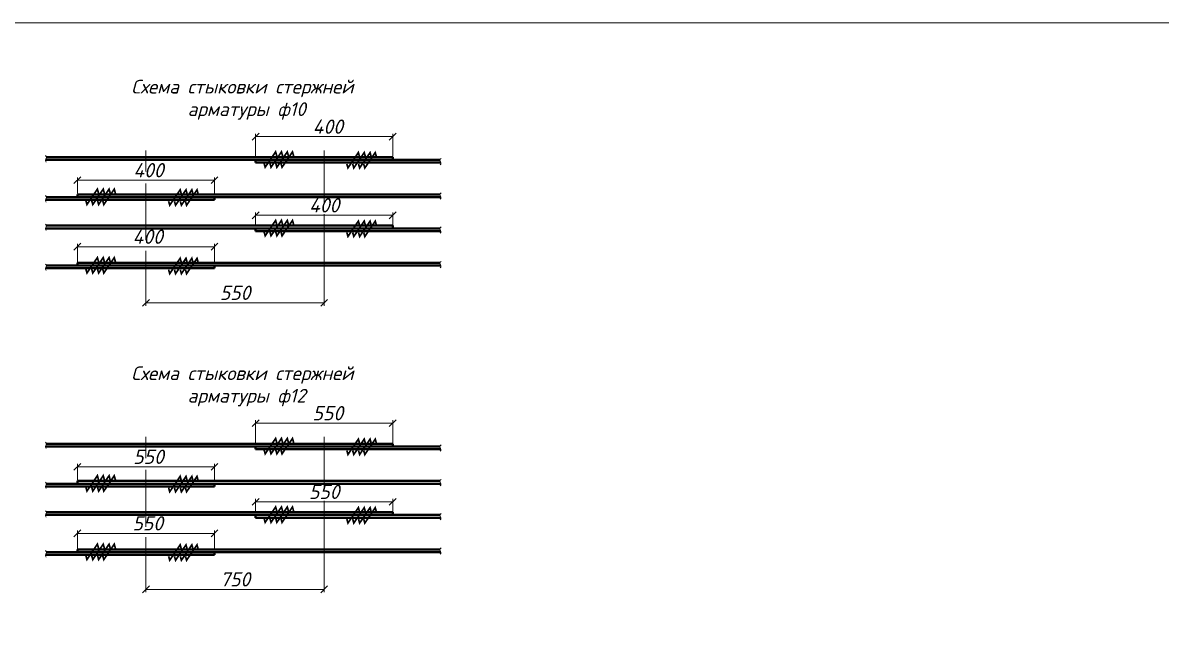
# Model space of a CAD drawing. Header units: millimetres. Extents: x 10124 to 8132345, y -95635 to 1386204.
# Drawn here: x 38754 to 58683, y 49147 to 59850 of the extents above; entities that cross this region are included whole.
import ezdxf
from ezdxf.enums import TextEntityAlignment as Align

# ---------------------------------------------------------------- set-up
doc = ezdxf.new("R2010")
doc.units = ezdxf.units.MM
doc.layers.get('DEFPOINTS').update_dxf_attribs({"color": 1})
for name, color, linetype, lineweight in [('013', 7, 'Continuous', 13), ('Арматура', 5, 'Continuous', 40), ('Размеры', 181, 'Continuous', 13), ('ТЕКСТ', 214, 'Continuous', 20)]:
    doc.layers.add(name, color=color, linetype=linetype, lineweight=lineweight)
doc.styles.add('100', font='isocpeui.ttf', dxfattribs={"height": 250})
doc.styles.add('Text_Paper', font='isocpeui.ttf')
doc.dimstyles.new('100', dxfattribs={"dimtxt": 250, "dimasz": 120, "dimexe": 50, "dimexo": 50, "dimgap": 50, "dimtad": 1, "dimtxsty": '100', "dimblk": 'OBLIQUE', "dimcen": 2.5, "dimadec": 0, "dimazin": 0, "dimtfac": 1, "dimtmove": 0, "dimatfit": 3, "dimfxl": 1, "dimlwd": 15, "dimlwe": 15, "dimarcsym": 0})

# ---------------------------------------------------------------- blocks, each defined once
blk = doc.blocks.new('_OBLIQUE')
at = {"color": 0, "linetype": 'ByBlock'}
blk.add_line((-0.5, -0.5), (0.5, 0.5), dxfattribs=at)
blk = doc.blocks.new('*D138')
at = {"layer": 'DEFPOINTS', "color": 0, "ltscale": 100, "transparency": 16777216}
for p in [(42830, 52841), (42830, 52434), (45230, 52444)]:
    blk.add_point(p, dxfattribs=at)
at = {"layer": 'Размеры', "color": 0, "lineweight": 15, "ltscale": 100, "transparency": 16777216}
for p, q in [((42830, 52484), (42830, 52891)), ((45230, 52841), (42830, 52841)), ((45230, 52494), (45230, 52891))]:
    blk.add_line(p, q, dxfattribs=at)
at = {"layer": 'Размеры', "color": 0, "lineweight": 15, "ltscale": 100, "transparency": 16777216, "xscale": 120, "yscale": 120, "zscale": 120, "rotation": 180}
blk.add_blockref('_OBLIQUE', (42830, 52841), dxfattribs=at)
at = {"layer": 'Размеры', "color": 0, "lineweight": 15, "ltscale": 100, "transparency": 16777216, "xscale": 120, "yscale": 120, "zscale": 120}
blk.add_blockref('_OBLIQUE', (45230, 52841), dxfattribs=at)
at = {"layer": 'Размеры', "color": 0, "ltscale": 100, "transparency": 16777216, "insert": (44093, 53016), "char_height": 250, "attachment_point": 5, "style": '100'}
blk.add_mtext('550', dxfattribs=at)
blk = doc.blocks.new('*D139')
at = {"layer": 'DEFPOINTS', "color": 0, "ltscale": 100, "transparency": 16777216}
for p in [(40910, 50536), (44030, 50584), (44030, 49932)]:
    blk.add_point(p, dxfattribs=at)
at = {"layer": 'Размеры', "color": 0, "lineweight": 15, "ltscale": 100, "transparency": 16777216}
for p, q in [((40910, 50486), (40910, 49882)), ((44030, 50534), (44030, 49882)), ((40910, 49932), (44030, 49932))]:
    blk.add_line(p, q, dxfattribs=at)
at = {"layer": 'Размеры', "color": 0, "lineweight": 15, "ltscale": 100, "transparency": 16777216, "xscale": 120, "yscale": 120, "zscale": 120, "rotation": 180}
blk.add_blockref('_OBLIQUE', (40910, 49932), dxfattribs=at)
at = {"layer": 'Размеры', "color": 0, "lineweight": 15, "ltscale": 100, "transparency": 16777216, "xscale": 120, "yscale": 120, "zscale": 120}
blk.add_blockref('_OBLIQUE', (44030, 49932), dxfattribs=at)
at = {"layer": 'Размеры', "color": 0, "ltscale": 100, "transparency": 16777216, "insert": (42470, 50108), "char_height": 250, "attachment_point": 5, "style": '100'}
blk.add_mtext('750', dxfattribs=at)
blk = doc.blocks.new('*D140')
at = {"layer": 'DEFPOINTS', "color": 0, "ltscale": 100, "transparency": 16777216}
for p in [(39710, 52078), (39710, 51794), (42110, 51782)]:
    blk.add_point(p, dxfattribs=at)
at = {"layer": 'Размеры', "color": 0, "lineweight": 15, "ltscale": 100, "transparency": 16777216}
for p, q in [((39710, 51844), (39710, 52128)), ((42110, 52078), (39710, 52078)), ((42110, 51832), (42110, 52128))]:
    blk.add_line(p, q, dxfattribs=at)
at = {"layer": 'Размеры', "color": 0, "lineweight": 15, "ltscale": 100, "transparency": 16777216, "xscale": 120, "yscale": 120, "zscale": 120, "rotation": 180}
blk.add_blockref('_OBLIQUE', (39710, 52078), dxfattribs=at)
at = {"layer": 'Размеры', "color": 0, "lineweight": 15, "ltscale": 100, "transparency": 16777216, "xscale": 120, "yscale": 120, "zscale": 120}
blk.add_blockref('_OBLIQUE', (42110, 52078), dxfattribs=at)
at = {"layer": 'Размеры', "color": 0, "ltscale": 100, "transparency": 16777216, "insert": (40954, 52253), "char_height": 250, "attachment_point": 5, "style": '100'}
blk.add_mtext('550', dxfattribs=at)
blk = doc.blocks.new('*D141')
at = {"layer": 'DEFPOINTS', "color": 0, "ltscale": 100, "transparency": 16777216}
for p in [(42830, 51464), (42830, 51234), (45230, 51234)]:
    blk.add_point(p, dxfattribs=at)
at = {"layer": 'Размеры', "color": 0, "lineweight": 15, "ltscale": 100, "transparency": 16777216}
for p, q in [((42830, 51284), (42830, 51514)), ((45230, 51464), (42830, 51464)), ((45230, 51284), (45230, 51514))]:
    blk.add_line(p, q, dxfattribs=at)
at = {"layer": 'Размеры', "color": 0, "lineweight": 15, "ltscale": 100, "transparency": 16777216, "xscale": 120, "yscale": 120, "zscale": 120, "rotation": 180}
blk.add_blockref('_OBLIQUE', (42830, 51464), dxfattribs=at)
at = {"layer": 'Размеры', "color": 0, "lineweight": 15, "ltscale": 100, "transparency": 16777216, "xscale": 120, "yscale": 120, "zscale": 120}
blk.add_blockref('_OBLIQUE', (45230, 51464), dxfattribs=at)
at = {"layer": 'Размеры', "color": 0, "ltscale": 100, "transparency": 16777216, "insert": (44030, 51639), "char_height": 250, "attachment_point": 5, "style": '100'}
blk.add_mtext('550', dxfattribs=at)
blk = doc.blocks.new('*D142')
at = {"layer": 'DEFPOINTS', "color": 0, "ltscale": 100, "transparency": 16777216}
for p in [(39710, 50913), (39710, 50584), (42110, 50584)]:
    blk.add_point(p, dxfattribs=at)
at = {"layer": 'Размеры', "color": 0, "lineweight": 15, "ltscale": 100, "transparency": 16777216}
for p, q in [((39710, 50634), (39710, 50963)), ((42110, 50913), (39710, 50913)), ((42110, 50634), (42110, 50963))]:
    blk.add_line(p, q, dxfattribs=at)
at = {"layer": 'Размеры', "color": 0, "lineweight": 15, "ltscale": 100, "transparency": 16777216, "xscale": 120, "yscale": 120, "zscale": 120, "rotation": 180}
blk.add_blockref('_OBLIQUE', (39710, 50913), dxfattribs=at)
at = {"layer": 'Размеры', "color": 0, "lineweight": 15, "ltscale": 100, "transparency": 16777216, "xscale": 120, "yscale": 120, "zscale": 120}
blk.add_blockref('_OBLIQUE', (42110, 50913), dxfattribs=at)
at = {"layer": 'Размеры', "color": 0, "ltscale": 100, "transparency": 16777216, "insert": (40940, 51088), "char_height": 250, "attachment_point": 5, "style": '100'}
blk.add_mtext('550', dxfattribs=at)
blk = doc.blocks.new('*D153')
at = {"layer": 'DEFPOINTS', "color": 0, "ltscale": 100, "transparency": 16777216}
for p in [(42830, 57857), (42830, 57451), (45230, 57460)]:
    blk.add_point(p, dxfattribs=at)
at = {"layer": 'Размеры', "color": 0, "lineweight": 15, "ltscale": 100, "transparency": 16777216}
for p, q in [((42830, 57501), (42830, 57907)), ((45230, 57857), (42830, 57857)), ((45230, 57510), (45230, 57907))]:
    blk.add_line(p, q, dxfattribs=at)
at = {"layer": 'Размеры', "color": 0, "lineweight": 15, "ltscale": 100, "transparency": 16777216, "xscale": 120, "yscale": 120, "zscale": 120, "rotation": 180}
blk.add_blockref('_OBLIQUE', (42830, 57857), dxfattribs=at)
at = {"layer": 'Размеры', "color": 0, "lineweight": 15, "ltscale": 100, "transparency": 16777216, "xscale": 120, "yscale": 120, "zscale": 120}
blk.add_blockref('_OBLIQUE', (45230, 57857), dxfattribs=at)
at = {"layer": 'Размеры', "color": 0, "ltscale": 100, "transparency": 16777216, "insert": (44093, 58032), "char_height": 250, "attachment_point": 5, "style": '100'}
blk.add_mtext('400', dxfattribs=at)
blk = doc.blocks.new('*D154')
at = {"layer": 'DEFPOINTS', "color": 0, "ltscale": 100, "transparency": 16777216}
for p in [(40910, 55552), (44030, 55600), (44030, 54948)]:
    blk.add_point(p, dxfattribs=at)
at = {"layer": 'Размеры', "color": 0, "lineweight": 15, "ltscale": 100, "transparency": 16777216}
for p, q in [((40910, 55502), (40910, 54898)), ((44030, 55550), (44030, 54898)), ((40910, 54948), (44030, 54948))]:
    blk.add_line(p, q, dxfattribs=at)
at = {"layer": 'Размеры', "color": 0, "lineweight": 15, "ltscale": 100, "transparency": 16777216, "xscale": 120, "yscale": 120, "zscale": 120, "rotation": 180}
blk.add_blockref('_OBLIQUE', (40910, 54948), dxfattribs=at)
at = {"layer": 'Размеры', "color": 0, "lineweight": 15, "ltscale": 100, "transparency": 16777216, "xscale": 120, "yscale": 120, "zscale": 120}
blk.add_blockref('_OBLIQUE', (44030, 54948), dxfattribs=at)
at = {"layer": 'Размеры', "color": 0, "ltscale": 100, "transparency": 16777216, "insert": (42470, 55123), "char_height": 250, "attachment_point": 5, "style": '100'}
blk.add_mtext('550', dxfattribs=at)
blk = doc.blocks.new('*D155')
at = {"layer": 'DEFPOINTS', "color": 0, "ltscale": 100, "transparency": 16777216}
for p in [(39710, 57094), (39710, 56810), (42110, 56798)]:
    blk.add_point(p, dxfattribs=at)
at = {"layer": 'Размеры', "color": 0, "lineweight": 15, "ltscale": 100, "transparency": 16777216}
for p, q in [((39710, 56860), (39710, 57144)), ((42110, 57094), (39710, 57094)), ((42110, 56848), (42110, 57144))]:
    blk.add_line(p, q, dxfattribs=at)
at = {"layer": 'Размеры', "color": 0, "lineweight": 15, "ltscale": 100, "transparency": 16777216, "xscale": 120, "yscale": 120, "zscale": 120, "rotation": 180}
blk.add_blockref('_OBLIQUE', (39710, 57094), dxfattribs=at)
at = {"layer": 'Размеры', "color": 0, "lineweight": 15, "ltscale": 100, "transparency": 16777216, "xscale": 120, "yscale": 120, "zscale": 120}
blk.add_blockref('_OBLIQUE', (42110, 57094), dxfattribs=at)
at = {"layer": 'Размеры', "color": 0, "ltscale": 100, "transparency": 16777216, "insert": (40954, 57269), "char_height": 250, "attachment_point": 5, "style": '100'}
blk.add_mtext('400', dxfattribs=at)
blk = doc.blocks.new('*D156')
at = {"layer": 'DEFPOINTS', "color": 0, "ltscale": 100, "transparency": 16777216}
for p in [(42830, 56480), (42830, 56251), (45230, 56251)]:
    blk.add_point(p, dxfattribs=at)
at = {"layer": 'Размеры', "color": 0, "lineweight": 15, "ltscale": 100, "transparency": 16777216}
for p, q in [((42830, 56301), (42830, 56530)), ((45230, 56480), (42830, 56480)), ((45230, 56301), (45230, 56530))]:
    blk.add_line(p, q, dxfattribs=at)
at = {"layer": 'Размеры', "color": 0, "lineweight": 15, "ltscale": 100, "transparency": 16777216, "xscale": 120, "yscale": 120, "zscale": 120, "rotation": 180}
blk.add_blockref('_OBLIQUE', (42830, 56480), dxfattribs=at)
at = {"layer": 'Размеры', "color": 0, "lineweight": 15, "ltscale": 100, "transparency": 16777216, "xscale": 120, "yscale": 120, "zscale": 120}
blk.add_blockref('_OBLIQUE', (45230, 56480), dxfattribs=at)
at = {"layer": 'Размеры', "color": 0, "ltscale": 100, "transparency": 16777216, "insert": (44030, 56655), "char_height": 250, "attachment_point": 5, "style": '100'}
blk.add_mtext('400', dxfattribs=at)
blk = doc.blocks.new('*D157')
at = {"layer": 'DEFPOINTS', "color": 0, "ltscale": 100, "transparency": 16777216}
for p in [(39710, 55930), (39710, 55600), (42110, 55600)]:
    blk.add_point(p, dxfattribs=at)
at = {"layer": 'Размеры', "color": 0, "lineweight": 15, "ltscale": 100, "transparency": 16777216}
for p, q in [((39710, 55650), (39710, 55980)), ((42110, 55930), (39710, 55930)), ((42110, 55650), (42110, 55980))]:
    blk.add_line(p, q, dxfattribs=at)
at = {"layer": 'Размеры', "color": 0, "lineweight": 15, "ltscale": 100, "transparency": 16777216, "xscale": 120, "yscale": 120, "zscale": 120, "rotation": 180}
blk.add_blockref('_OBLIQUE', (39710, 55930), dxfattribs=at)
at = {"layer": 'Размеры', "color": 0, "lineweight": 15, "ltscale": 100, "transparency": 16777216, "xscale": 120, "yscale": 120, "zscale": 120}
blk.add_blockref('_OBLIQUE', (42110, 55930), dxfattribs=at)
at = {"layer": 'Размеры', "color": 0, "ltscale": 100, "transparency": 16777216, "insert": (40940, 56105), "char_height": 250, "attachment_point": 5, "style": '100'}
blk.add_mtext('400', dxfattribs=at)

msp = doc.modelspace()

# ---------------------------------------------------------------- linework, layer by layer
at = {"layer": '013'}
msp.add_lwpolyline([(19345.55, 18183.149), (69633.108, 18183.149), (69633.108, 59849.938), (19345.55, 59849.938)], close=True, dxfattribs=at)
at = {"layer": 'Арматура', "color": 5}
for p, q in [((39151.525, 57450.511), (45230.19, 57450.511)), ((45230.19, 57498.511), (39166.399, 57498.511)), ((42830.19, 57402.511), (42830.19, 57450.511)), ((42830.19, 57450.511), (46057.926, 57450.511)), ((46072.8, 57402.511), (42830.19, 57402.511)), ((45230.19, 57450.511), (45230.19, 57498.511)), ((39710.19, 56798.257), (39710.19, 56846.257)), ((39710.19, 56846.257), (46057.926, 56846.257)), ((39710.19, 56846.257), (40910.19, 56846.257)), ((39151.525, 56750.257), (42110.19, 56750.257)), ((42110.19, 56798.257), (39166.399, 56798.257)), ((46072.8, 56798.257), (39710.19, 56798.257)), ((42110.19, 56750.257), (42110.19, 56798.257)), ((39151.525, 56250.511), (45230.19, 56250.511)), ((45230.19, 56298.511), (39166.399, 56298.511)), ((42830.19, 56202.511), (42830.19, 56250.511)), ((42830.19, 56250.511), (46057.926, 56250.511)), ((46072.8, 56202.511), (42830.19, 56202.511)), ((45230.19, 56250.511), (45230.19, 56298.511)), ((39710.19, 55599.609), (39710.19, 55647.609)), ((39710.19, 55647.609), (46057.926, 55647.609)), ((39710.19, 55647.609), (40910.19, 55647.609)), ((39151.525, 55551.609), (42110.19, 55551.609)), ((42110.19, 55599.609), (39166.399, 55599.609)), ((46072.8, 55599.609), (39710.19, 55599.609)), ((42110.19, 55551.609), (42110.19, 55599.609)), ((39151.525, 52434.465), (45230.19, 52434.465)), ((45230.19, 52482.465), (39166.399, 52482.465)), ((42830.19, 52386.465), (42830.19, 52434.465)), ((42830.19, 52434.465), (46057.926, 52434.465)), ((45230.19, 52434.465), (45230.19, 52482.465)), ((46072.8, 52386.465), (42830.19, 52386.465)), ((39710.19, 51782.21), (39710.19, 51830.21)), ((39710.19, 51830.21), (46057.926, 51830.21)), ((39710.19, 51830.21), (40910.19, 51830.21)), ((39151.525, 51734.21), (42110.19, 51734.21)), ((42110.19, 51782.21), (39166.399, 51782.21)), ((46072.8, 51782.21), (39710.19, 51782.21)), ((42110.19, 51734.21), (42110.19, 51782.21)), ((39151.525, 51234.465), (45230.19, 51234.465)), ((45230.19, 51282.465), (39166.399, 51282.465)), ((42830.19, 51186.465), (42830.19, 51234.465)), ((42830.19, 51234.465), (46057.926, 51234.465)), ((45230.19, 51234.465), (45230.19, 51282.465)), ((46072.8, 51186.465), (42830.19, 51186.465)), ((39710.19, 50583.562), (39710.19, 50631.562)), ((39710.19, 50631.562), (46057.926, 50631.562)), ((39710.19, 50631.562), (40910.19, 50631.562)), ((39151.525, 50535.562), (42110.19, 50535.562)), ((42110.19, 50583.562), (39166.399, 50583.562)), ((46072.8, 50583.562), (39710.19, 50583.562)), ((42110.19, 50535.562), (42110.19, 50583.562))]:
    msp.add_line(p, q, dxfattribs=at)
at = {"layer": 'Размеры', "ltscale": 100}
for p, q in [((40910.19, 55053.909), (40910.19, 55859.417)), ((40910.19, 50037.862), (40910.19, 50843.37))]:
    msp.add_line(p, q, dxfattribs=at)
at = {"layer": 'ТЕКСТ'}
for p, q in [((40910.19, 57245.54), (40910.19, 57616.735)), ((44030.19, 56693.714), (44030.19, 57616.735)), ((40910.19, 56045.686), (40910.19, 57038.212)), ((44030.19, 55053.909), (44030.19, 56498.248)), ((40910.19, 52229.493), (40910.19, 52600.688)), ((44030.19, 51677.667), (44030.19, 52600.688)), ((40910.19, 51029.64), (40910.19, 52022.165)), ((44030.19, 50037.862), (44030.19, 51482.201))]:
    msp.add_line(p, q, dxfattribs=at)
at = {"layer": 'ТЕКСТ', "const_width": 30}
for points in [[(43202.02, 57511.591), (43179.76, 57590.473), (43089.815, 57458.057), (42997.34, 57321.641), (42977.766, 57391.005)], [(43304.241, 57511.217), (43281.981, 57590.1), (43192.036, 57457.683), (43099.561, 57321.267), (43079.987, 57390.631)], [(43406.462, 57510.843), (43384.202, 57589.726), (43294.258, 57457.31), (43201.782, 57320.893), (43182.208, 57390.257)], [(43497.127, 57510.511), (43474.867, 57589.394), (43384.922, 57456.978), (43292.447, 57320.562), (43272.873, 57389.926)], [(44650.92, 57499.591), (44628.66, 57578.473), (44538.715, 57446.057), (44446.24, 57309.641), (44426.666, 57379.005)], [(44753.141, 57499.217), (44730.881, 57578.1), (44640.936, 57445.683), (44548.461, 57309.267), (44528.887, 57378.631)], [(44855.362, 57498.843), (44833.102, 57577.726), (44743.157, 57445.31), (44650.682, 57308.893), (44631.108, 57378.257)], [(44946.027, 57498.511), (44923.767, 57577.394), (44833.822, 57444.978), (44741.347, 57308.562), (44721.773, 57377.926)], [(40082.02, 56859.336), (40059.76, 56938.219), (39969.815, 56805.803), (39877.34, 56669.387), (39857.766, 56738.751)], [(40184.241, 56858.963), (40161.981, 56937.845), (40072.036, 56805.429), (39979.561, 56669.013), (39959.987, 56738.377)], [(40286.462, 56858.589), (40264.202, 56937.471), (40174.258, 56805.055), (40081.782, 56668.639), (40062.208, 56738.003)], [(40377.127, 56858.257), (40354.867, 56937.14), (40264.922, 56804.724), (40172.447, 56668.308), (40152.873, 56737.672)], [(41530.92, 56847.336), (41508.66, 56926.219), (41418.715, 56793.803), (41326.24, 56657.387), (41306.666, 56726.751)], [(41633.141, 56846.963), (41610.881, 56925.845), (41520.936, 56793.429), (41428.461, 56657.013), (41408.887, 56726.377)], [(41735.362, 56846.589), (41713.102, 56925.471), (41623.157, 56793.055), (41530.682, 56656.639), (41511.108, 56726.003)], [(41826.027, 56846.257), (41803.767, 56925.14), (41713.822, 56792.724), (41621.347, 56656.308), (41601.773, 56725.672)], [(43202.02, 56311.591), (43179.76, 56390.473), (43089.815, 56258.057), (42997.34, 56121.641), (42977.766, 56191.005)], [(43304.241, 56311.217), (43281.981, 56390.1), (43192.036, 56257.683), (43099.561, 56121.267), (43079.987, 56190.631)], [(43406.462, 56310.843), (43384.202, 56389.726), (43294.258, 56257.31), (43201.782, 56120.893), (43182.208, 56190.257)], [(43497.127, 56310.511), (43474.867, 56389.394), (43384.922, 56256.978), (43292.447, 56120.562), (43272.873, 56189.926)], [(44650.92, 56299.591), (44628.66, 56378.473), (44538.715, 56246.057), (44446.24, 56109.641), (44426.666, 56179.005)], [(44753.141, 56299.217), (44730.881, 56378.1), (44640.936, 56245.683), (44548.461, 56109.267), (44528.887, 56178.631)], [(44855.362, 56298.843), (44833.102, 56377.726), (44743.157, 56245.31), (44650.682, 56108.893), (44631.108, 56178.257)], [(44946.027, 56298.511), (44923.767, 56377.394), (44833.822, 56244.978), (44741.347, 56108.562), (44721.773, 56177.926)], [(40082.02, 55660.688), (40059.76, 55739.571), (39969.815, 55607.155), (39877.34, 55470.739), (39857.766, 55540.103)], [(40184.241, 55660.314), (40161.981, 55739.197), (40072.036, 55606.781), (39979.561, 55470.365), (39959.987, 55539.729)], [(40286.462, 55659.941), (40264.202, 55738.823), (40174.258, 55606.407), (40081.782, 55469.991), (40062.208, 55539.355)], [(40377.127, 55659.609), (40354.867, 55738.492), (40264.922, 55606.076), (40172.447, 55469.66), (40152.873, 55539.023)], [(41530.92, 55648.688), (41508.66, 55727.571), (41418.715, 55595.155), (41326.24, 55458.739), (41306.666, 55528.103)], [(41633.141, 55648.314), (41610.881, 55727.197), (41520.936, 55594.781), (41428.461, 55458.365), (41408.887, 55527.729)], [(41735.362, 55647.941), (41713.102, 55726.823), (41623.157, 55594.407), (41530.682, 55457.991), (41511.108, 55527.355)], [(41826.027, 55647.609), (41803.767, 55726.492), (41713.822, 55594.076), (41621.347, 55457.66), (41601.773, 55527.023)], [(43202.02, 52495.544), (43179.76, 52574.427), (43089.815, 52442.01), (42997.34, 52305.594), (42977.766, 52374.958)], [(43304.241, 52495.17), (43281.981, 52574.053), (43192.036, 52441.637), (43099.561, 52305.221), (43079.987, 52374.584)], [(43406.462, 52494.796), (43384.202, 52573.679), (43294.258, 52441.263), (43201.782, 52304.847), (43182.208, 52374.211)], [(43497.127, 52494.465), (43474.867, 52573.347), (43384.922, 52440.931), (43292.447, 52304.515), (43272.873, 52373.879)], [(44650.92, 52483.544), (44628.66, 52562.427), (44538.715, 52430.01), (44446.24, 52293.594), (44426.666, 52362.958)], [(44753.141, 52483.17), (44730.881, 52562.053), (44640.936, 52429.637), (44548.461, 52293.221), (44528.887, 52362.584)], [(44855.362, 52482.796), (44833.102, 52561.679), (44743.157, 52429.263), (44650.682, 52292.847), (44631.108, 52362.211)], [(44946.027, 52482.465), (44923.767, 52561.347), (44833.822, 52428.931), (44741.347, 52292.515), (44721.773, 52361.879)], [(40082.02, 51843.29), (40059.76, 51922.172), (39969.815, 51789.756), (39877.34, 51653.34), (39857.766, 51722.704)], [(40184.241, 51842.916), (40161.981, 51921.799), (40072.036, 51789.382), (39979.561, 51652.966), (39959.987, 51722.33)], [(40286.462, 51842.542), (40264.202, 51921.425), (40174.258, 51789.009), (40081.782, 51652.593), (40062.208, 51721.956)], [(40377.127, 51842.21), (40354.867, 51921.093), (40264.922, 51788.677), (40172.447, 51652.261), (40152.873, 51721.625)], [(41530.92, 51831.29), (41508.66, 51910.172), (41418.715, 51777.756), (41326.24, 51641.34), (41306.666, 51710.704)], [(41633.141, 51830.916), (41610.881, 51909.799), (41520.936, 51777.382), (41428.461, 51640.966), (41408.887, 51710.33)], [(41735.362, 51830.542), (41713.102, 51909.425), (41623.157, 51777.009), (41530.682, 51640.593), (41511.108, 51709.956)], [(41826.027, 51830.21), (41803.767, 51909.093), (41713.822, 51776.677), (41621.347, 51640.261), (41601.773, 51709.625)], [(43202.02, 51295.544), (43179.76, 51374.427), (43089.815, 51242.01), (42997.34, 51105.594), (42977.766, 51174.958)], [(43304.241, 51295.17), (43281.981, 51374.053), (43192.036, 51241.637), (43099.561, 51105.221), (43079.987, 51174.584)], [(43406.462, 51294.796), (43384.202, 51373.679), (43294.258, 51241.263), (43201.782, 51104.847), (43182.208, 51174.211)], [(43497.127, 51294.465), (43474.867, 51373.347), (43384.922, 51240.931), (43292.447, 51104.515), (43272.873, 51173.879)], [(44650.92, 51283.544), (44628.66, 51362.427), (44538.715, 51230.01), (44446.24, 51093.594), (44426.666, 51162.958)], [(44753.141, 51283.17), (44730.881, 51362.053), (44640.936, 51229.637), (44548.461, 51093.221), (44528.887, 51162.584)], [(44855.362, 51282.796), (44833.102, 51361.679), (44743.157, 51229.263), (44650.682, 51092.847), (44631.108, 51162.211)], [(44946.027, 51282.465), (44923.767, 51361.347), (44833.822, 51228.931), (44741.347, 51092.515), (44721.773, 51161.879)], [(40082.02, 50644.642), (40059.76, 50723.524), (39969.815, 50591.108), (39877.34, 50454.692), (39857.766, 50524.056)], [(40184.241, 50644.268), (40161.981, 50723.15), (40072.036, 50590.734), (39979.561, 50454.318), (39959.987, 50523.682)], [(40286.462, 50643.894), (40264.202, 50722.777), (40174.258, 50590.36), (40081.782, 50453.944), (40062.208, 50523.308)], [(40377.127, 50643.562), (40354.867, 50722.445), (40264.922, 50590.029), (40172.447, 50453.613), (40152.873, 50522.977)], [(41530.92, 50632.642), (41508.66, 50711.524), (41418.715, 50579.108), (41326.24, 50442.692), (41306.666, 50512.056)], [(41633.141, 50632.268), (41610.881, 50711.15), (41520.936, 50578.734), (41428.461, 50442.318), (41408.887, 50511.682)], [(41735.362, 50631.894), (41713.102, 50710.777), (41623.157, 50578.36), (41530.682, 50441.944), (41511.108, 50511.308)], [(41826.027, 50631.562), (41803.767, 50710.445), (41713.822, 50578.029), (41621.347, 50441.613), (41601.773, 50510.977)]]:
    msp.add_lwpolyline(points, dxfattribs=at)
at = {"layer": 'ТЕКСТ'}
for points in [[(39149.129, 57525.021), (39167.216, 57493.393), (39149.735, 57436.255), (39163.901, 57412.458)], [(46075.196, 57477.021), (46057.109, 57445.393), (46074.59, 57388.255), (46060.424, 57364.458)], [(39149.129, 56824.767), (39167.216, 56793.139), (39149.735, 56736.001), (39163.901, 56712.204)], [(46075.196, 56872.767), (46057.109, 56841.139), (46074.59, 56784.001), (46060.424, 56760.204)], [(39149.129, 56325.021), (39167.216, 56293.393), (39149.735, 56236.255), (39163.901, 56212.458)], [(46075.196, 56277.021), (46057.109, 56245.393), (46074.59, 56188.255), (46060.424, 56164.458)], [(39149.129, 55626.118), (39167.216, 55594.491), (39149.735, 55537.353), (39163.901, 55513.556)], [(46075.196, 55674.118), (46057.109, 55642.491), (46074.59, 55585.353), (46060.424, 55561.556)], [(39149.129, 52508.974), (39167.216, 52477.346), (39149.735, 52420.209), (39163.901, 52396.412)], [(46075.196, 52460.974), (46057.109, 52429.346), (46074.59, 52372.209), (46060.424, 52348.412)], [(46075.196, 51856.72), (46057.109, 51825.092), (46074.59, 51767.954), (46060.424, 51744.157)], [(39149.129, 51808.72), (39167.216, 51777.092), (39149.735, 51719.954), (39163.901, 51696.157)], [(39149.129, 51308.974), (39167.216, 51277.346), (39149.735, 51220.209), (39163.901, 51196.412)], [(46075.196, 51260.974), (46057.109, 51229.346), (46074.59, 51172.209), (46060.424, 51148.412)], [(46075.196, 50658.072), (46057.109, 50626.444), (46074.59, 50569.306), (46060.424, 50545.509)], [(39149.129, 50610.072), (39167.216, 50578.444), (39149.735, 50521.306), (39163.901, 50497.509)]]:
    msp.add_spline(points, degree=3, dxfattribs=at)

# ---------------------------------------------------------------- texts
at = {"layer": 'ТЕКСТ', "style": 'Text_Paper'}
for s, p in [('Схема стыковки стержней', (42598.05, 58731.607)), ('арматуры ф10', (42673.144, 58337.798)), ('Схема стыковки стержней', (42598.05, 53715.56)), ('арматуры ф12', (42673.144, 53321.751))]:
    msp.add_text(s, height=240, dxfattribs=at).set_placement(p, align=Align.MIDDLE_CENTER)

# ---------------------------------------------------------------- dimensions: what is measured, and where the dimension line sits
at = {"layer": 'Размеры', "ltscale": 100}
for base, p1, p2, text, picture, middle in [((42830.19, 57856.902), (45230.19, 57460.356), (42830.19, 57450.511), '400', '*D153', (44093.466, 57856.902)), ((39710.19, 57094.394), (42110.19, 56798.257), (39710.19, 56809.933), '400', '*D155', (40954.155, 57094.394)), ((42830.19, 56480.415), (45230.19, 56250.511), (42830.19, 56250.511), '400', '*D156', (44030.19, 56480.415)), ((39710.19, 55929.538), (42110.19, 55599.609), (39710.19, 55599.609), '400', '*D157', (40939.514, 55929.538)), ((42830.19, 52840.855), (45230.19, 52444.309), (42830.19, 52434.465), '550', '*D138', (44093.466, 52840.855)), ((39710.19, 52078.347), (42110.19, 51782.21), (39710.19, 51793.886), '550', '*D140', (40954.155, 52078.347)), ((42830.19, 51464.368), (45230.19, 51234.465), (42830.19, 51234.465), '550', '*D141', (44030.19, 51464.368)), ((39710.19, 50913.492), (42110.19, 50583.562), (39710.19, 50583.562), '550', '*D142', (40939.514, 50913.492))]:
    dim = msp.add_linear_dim(base=base, p1=p1, p2=p2, text=text, dimstyle='100', override={"dimlfac": 1, "dimtxsty": '100', "dimtolj": 0}, dxfattribs=at)
    dim.commit()
    dim.dimension.update_dxf_attribs({"geometry": picture, "text_midpoint": middle, "dimtype": 160})
for base, p1, p2, text, picture, middle in [((44030.19, 54947.56), (40910.19, 55551.609), (44030.19, 55599.609), '550', '*D154', (42470.19, 55122.56)), ((44030.19, 49931.513), (40910.19, 50535.562), (44030.19, 50583.562), '750', '*D139', (42470.19, 50108.123))]:
    dim = msp.add_linear_dim(base=base, p1=p1, p2=p2, text=text, dimstyle='100', override={"dimlfac": 1, "dimtxsty": '100', "dimtolj": 0}, dxfattribs=at)
    dim.commit()
    dim.dimension.update_dxf_attribs({"geometry": picture, "text_midpoint": middle})

doc.saveas('drawing.dxf')
